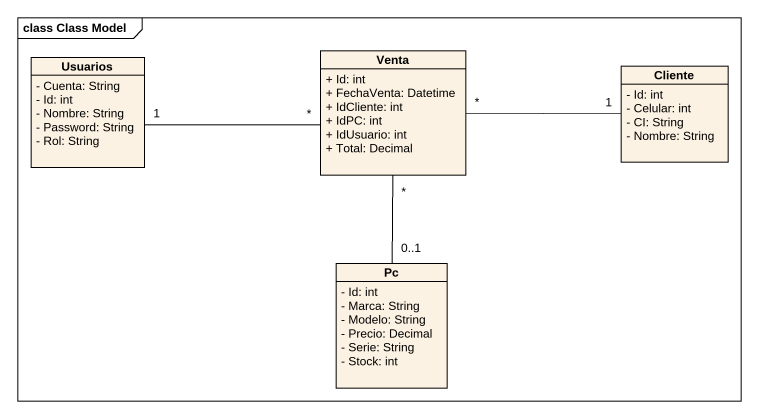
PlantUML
@startuml
mainframe class Class Model
hide circle
hide empty members
skinparam classAttributeIconSize 0
class Usuarios {
  - Cuenta: String
  - Id: int
  - Nombre: String
  - Password: String
  - Rol: String
}
class Venta {
  + Id: int
  + FechaVenta: Datetime
  + IdCliente: int
  + IdPC: int
  + IdUsuario: int
  + Total: Decimal
}
class Cliente {
  - Id: int
  - Celular: int
  - CI: String
  - Nombre: String
}
class Pc {
  - Id: int
  - Marca: String
  - Modelo: String
  - Precio: Decimal
  - Serie: String
  - Stock: int
}
Usuarios "1" -right- "*" Venta
Venta "*" -right- "1" Cliente
Pc "0..1" -up- "*" Venta
@enduml
